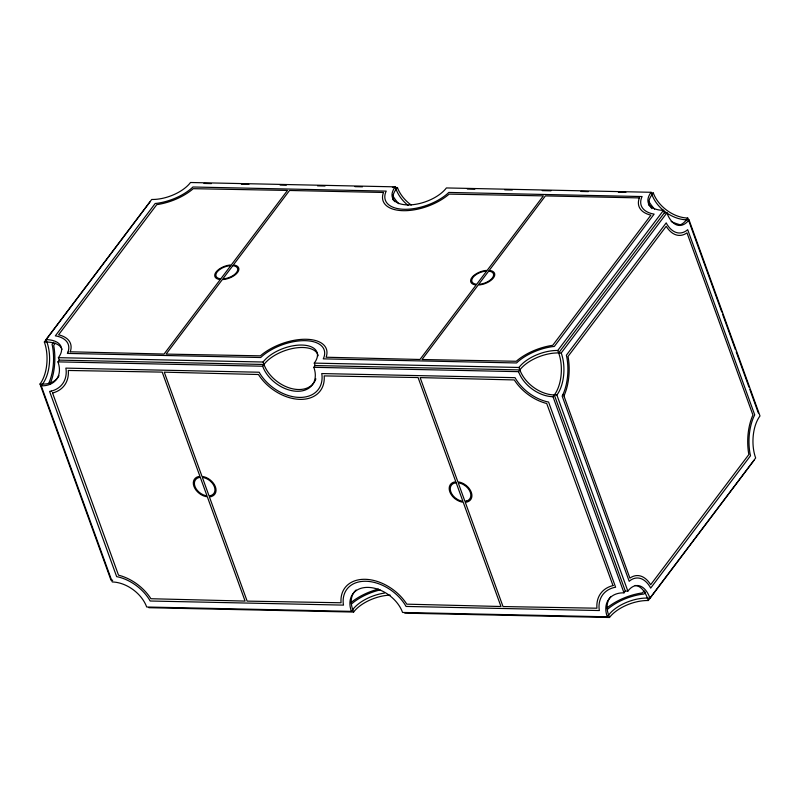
<?xml version="1.0" encoding="UTF-8"?>
<svg xmlns="http://www.w3.org/2000/svg" width="800" height="800" viewBox="0 0 800 800"><rect width="100%" height="100%" fill="white"/><g stroke="black" fill="none" stroke-linecap="round" stroke-linejoin="round"><path stroke-width="1.2" d="M41.24 385.84L42.56 384.09A30.13 15.91 -88.8 0 0 46.9 342.06L46.01 339.61L151.71 199.47A30.13 15.11 -19.9 0 0 190.51 182.5L395.22 186.85A30.13 15.11 -19.9 0 0 407.59 204.91A30.13 15.11 -19.9 0 0 446.4 187.94L651.1 192.29A30.13 15.11 -19.9 0 0 663.48 210.35L664.36 212.8L558.66 352.94A30.13 15.11 -19.9 0 0 519.86 369.91L315.15 365.56L313.83 367.31A30.13 20.66 37 0 1 297.12 391.28A30.13 20.66 37 0 1 262.66 366.22L57.95 361.87A30.13 20.66 37 0 1 41.24 385.84L112.23 581.96A30.13 20.66 37 0 1 146.69 607.01L351.4 611.36L352.72 609.61A30.13 15.11 -19.9 0 1 384.45 593.09M112.7 580.19L110.99 580.15L40 384.04A30.13 15.91 -88.8 0 0 44.34 342.01L150.04 201.87M53.55 342.31L52.05 344.3L52.51 346.36A37.67 19.88 -88.8 0 1 48.67 383.51M55.12 343.13L53.71 345.51A40.08 21.16 -88.8 0 1 50.08 384.02M57.95 361.87L59.27 360.12L263.98 364.47A30.13 15.11 -19.9 0 1 294.79 348.09A30.13 15.11 -19.9 0 1 318.18 355.74M262.66 366.22L263.98 364.47L263.09 362.02L58.39 357.67A30.13 15.11 -19.9 0 0 46.01 339.61M411.2 205.04A30.13 20.66 37 0 1 397.43 187.55L396.11 189.3A30.13 15.11 -19.9 0 0 393.35 200.08M313.83 367.31L518.54 371.66L519.86 369.91L518.97 367.46L314.27 363.11A30.13 15.11 -19.9 0 0 301.89 345.05A30.13 15.11 -19.9 0 0 263.09 362.02M721.78 311.99L687.77 218.04A30.13 20.66 37 0 1 653.31 192.99L651.99 194.74A30.13 15.11 -19.9 0 0 649.23 205.51M518.97 367.46A30.13 15.11 -19.9 0 1 557.77 350.48L663.48 210.35M649.96 598.13A30.13 15.91 -88.8 0 0 627.87 591.13L556.88 395.02A30.13 15.91 -88.8 0 0 561.22 352.99L666.92 212.85A30.13 15.91 -88.8 0 0 689.01 219.85L760 415.96A30.13 15.91 -88.8 0 0 755.66 457.99L649.96 598.13L647.4 598.08A30.13 15.11 -19.9 0 0 608.6 615.05L607.28 616.8L402.57 612.45A30.13 20.66 37 0 0 368.11 587.39A30.13 20.66 37 0 0 351.4 611.36M607.28 616.8A30.13 20.66 37 0 1 623.99 592.83L553 396.72L554.32 394.97A30.13 15.91 -88.8 0 0 558.66 352.94L557.77 350.48M687.77 218.04L686.45 219.8A30.13 15.91 -88.8 0 1 678.65 225.27M623.99 592.83L625.31 591.08L627.87 591.13M644.25 590.87L642.35 592.9A40.08 20.1 -19.9 0 0 606.72 608.14M645.44 592.06L643.94 594.05L641.86 594.27A37.67 18.89 -19.9 0 0 607.57 609.27M404.78 613.15L609.49 617.5A30.13 15.11 -19.9 0 1 648.29 600.53L753.99 460.39M203.96 183.44L211.45 183.6M241.4 184.23L248.89 184.39M280.1 185.06L286.34 185.19M317.54 185.85L325.03 186.01M354.99 186.65L362.48 186.81M392.43 187.44L397.43 187.55M467.33 189.03L474.82 189.19M504.77 189.83L512.26 189.99M542.22 190.63L550.96 190.81M580.91 191.45L588.4 191.61M618.36 192.24L625.85 192.4M650.81 192.93L653.31 192.99M664.36 212.8L666.92 212.85M689.01 219.85L686.45 219.8A30.13 20.66 37 0 1 651.99 194.74L651.1 192.29M44.34 342.01L46.9 342.06A30.13 15.11 -19.9 0 1 62.03 349.35M558.66 352.94L561.22 352.99M40 384.04L42.56 384.09A30.13 20.66 37 0 0 58.99 375.75M519.86 369.91A30.13 20.66 37 0 0 554.32 394.97L556.88 395.02M148.9 607.71L353.6 612.06A30.13 15.11 -19.9 0 1 390.13 595.11M648.52 200.75L649.55 202.56A37.67 25.82 37 0 0 654.6 209.13M392.64 195.31L393.67 197.12A37.67 25.82 37 0 0 398.72 203.69M722.63 314.34L735.38 349.57M736.23 351.92L748.99 387.15M749.84 389.5L758.34 412.98M648.29 600.53L647.4 598.08A30.13 15.91 -88.8 0 0 635.19 585.48M554.32 394.97L625.31 591.08M609.49 617.5L608.6 615.05A30.13 20.66 37 0 1 610.94 596.46M395.22 186.85L396.11 189.3A30.13 20.66 37 0 0 408.09 205.43M314.27 363.11L315.15 365.56M353.6 612.06L352.72 609.61A30.13 20.66 37 0 1 356.09 590M58.39 357.67L59.27 360.12M351.68 603.83A37.67 18.89 -19.9 0 1 380.15 589.93M350.84 602.7A40.08 20.1 -19.9 0 1 378.51 589.07M313.93 382.73A30.13 20.66 37 0 1 287.97 387.45A30.13 20.66 37 0 1 263.98 364.47M315.86 378.82A30.13 20.66 37 0 1 314.52 381.83M680.01 224.7A37.67 25.82 37 0 1 671.19 221.48M651.94 208.67A40.08 27.47 37 0 1 648.43 204.05M394.77 201.65A40.08 27.47 37 0 1 392.55 198.62M553 396.72A30.13 20.66 37 0 1 518.54 371.66M67.97 352.12L67.37 353.41L260.71 357.52L262.06 356.24A37.67 18.89 -19.9 0 1 305.19 340.67A37.67 18.89 -19.9 0 1 323.85 357.55L323.25 358.85L516.59 362.96L517.94 361.68A37.67 18.89 -19.9 0 1 552.23 346.67L554.31 346.46L654.14 214.1L652.46 213.81A37.67 18.89 -19.9 0 1 641.52 197.84L642.12 196.55L448.77 192.44L447.43 193.72A37.67 18.89 -19.9 0 1 404.29 209.29A37.67 18.89 -19.9 0 1 385.64 192.4L386.23 191.11L192.89 187L191.55 188.28A37.67 18.89 -19.9 0 1 157.25 203.28L155.18 203.5L55.34 335.86L57.03 336.15A37.67 18.89 -19.9 0 1 67.97 352.12M70.22 351.79L164.07 354.04L220.3 279.5L218.66 279.31A12.66 6.35 -19.9 0 1 216.06 272.03A12.66 6.35 -19.9 0 1 229.38 265.09L231.26 264.97L287.48 190.43L193.25 188.68A40.08 20.1 -19.9 0 1 156.76 204.65L58.58 334.81A40.08 20.1 -19.9 0 1 70.22 351.79M383.5 192.47L383.39 192.72A40.08 20.1 -19.9 0 0 403.23 210.69A40.08 20.1 -19.9 0 0 449.13 194.12L543.36 195.87L487.14 270.41L485.26 270.53A12.66 6.35 -19.9 0 0 471.94 277.47A12.66 6.35 -19.9 0 0 474.54 284.74L476.18 284.94L419.96 359.48L326.1 357.23A40.08 20.1 -19.9 0 0 306.25 339.27A40.08 20.1 -19.9 0 0 260.35 355.84L166.12 354.09L222.35 279.55L224.22 279.43A12.66 6.35 -19.9 0 0 237.55 272.49A12.66 6.35 -19.9 0 0 234.94 265.21L233.31 265.02L289.53 190.48L383.5 192.47M639.38 197.91L639.27 198.16A40.08 20.1 -19.9 0 0 650.91 215.15L552.73 345.31A40.08 20.1 -19.9 0 0 516.24 361.27L422 359.52L478.23 284.98L480.1 284.86A12.66 6.35 -19.9 0 0 493.43 277.93A12.66 6.35 -19.9 0 0 490.83 270.65L489.19 270.45L545.41 195.91L639.38 197.91M562.99 394.44L562.15 396.08L629.2 581.31L630.31 580.38A37.67 19.88 -88.8 0 1 649.83 586.57L650.67 588.11L750.51 455.75L750.05 453.7A37.67 19.88 -88.8 0 1 753.88 416.55L754.73 414.9L687.68 229.67L686.57 230.6A37.67 19.88 -88.8 0 1 667.05 224.42L666.21 222.87L566.37 355.23L566.83 357.29A37.67 19.88 -88.8 0 1 562.99 394.44M563.95 395.97L629.89 578.12A40.08 21.16 -88.8 0 1 650.67 584.7L748.84 454.54A40.08 21.16 -88.8 0 1 752.93 415.01L686.99 232.86A40.08 21.16 -88.8 0 1 666.21 226.28L568.03 356.44A40.08 21.16 -88.8 0 1 563.95 395.97M230.73 265.67L220.83 278.8L219.44 278.64A11.45 5.74 -19.9 0 1 217.08 272.05A11.45 5.74 -19.9 0 1 229.14 265.78L230.73 265.67M232.78 265.72L222.87 278.85L224.47 278.74A11.45 5.74 -19.9 0 0 236.53 272.47A11.45 5.74 -19.9 0 0 234.17 265.88L232.78 265.72M486.61 271.11L476.71 284.24L475.32 284.07A11.45 5.74 -19.9 0 1 472.96 277.49A11.45 5.74 -19.9 0 1 485.02 271.21L486.61 271.11M488.66 271.15L478.76 284.28L480.35 284.18A11.45 5.74 -19.9 0 0 492.41 277.9A11.45 5.74 -19.9 0 0 490.05 271.32L488.66 271.15M51.36 391.1L49.6 391.42L116.66 576.65L118.67 577.05A37.67 25.82 37 0 1 149.13 599.2L150.15 601.01L343.5 605.11L343.22 603.32A37.67 25.82 37 0 1 365.89 581.26A37.67 25.82 37 0 1 405.01 604.63L406.04 606.44L599.38 610.55L599.1 608.76A37.67 25.82 37 0 1 613.87 587.57L615.62 587.25L548.57 402.02L546.56 401.63A37.67 25.82 37 0 1 516.1 379.48L515.07 377.67L321.73 373.56L322.01 375.35A37.67 25.82 37 0 1 299.34 397.41A37.67 25.82 37 0 1 260.22 374.04L259.19 372.23L65.85 368.12L66.13 369.92A37.67 25.82 37 0 1 51.36 391.1M52.57 393.01L118.51 575.16A40.08 27.47 37 0 1 150.92 598.73L245.09 601.08L207.33 496.76L205.49 496.5A12.66 8.68 37 0 1 193.93 486.39A12.66 8.68 37 0 1 198.29 476.61L199.97 476.43L162.21 372.12L68.29 370.47A40.08 27.47 37 0 1 52.57 393.01M613 585.6L612.66 585.66A40.08 27.47 37 0 0 596.94 608.21L503.02 606.56L465.26 502.24L466.94 502.06A12.66 8.68 37 0 0 471.3 492.28A12.66 8.68 37 0 0 459.74 482.17L457.9 481.91L420.14 377.6L514.31 379.94A40.08 27.47 37 0 0 546.72 403.51L613 585.6M200.32 477.41L198.9 477.57A11.45 7.85 37 0 0 194.95 486.41A11.45 7.85 37 0 0 205.41 495.56L206.98 495.78L200.32 477.41M210.45 495.67L209.02 495.83L202.37 477.45L203.93 477.67A11.45 7.85 37 0 1 214.4 486.82A11.45 7.85 37 0 1 210.45 495.67M211.06 496.62L209.38 496.81L247.14 601.12L341.06 602.77A40.08 27.47 37 0 1 365.18 579.3A40.08 27.47 37 0 1 406.8 604.17L500.97 606.51L463.21 502.2L461.37 501.94A12.66 8.68 37 0 1 449.81 491.83A12.66 8.68 37 0 1 454.17 482.05L455.85 481.87L418.09 377.55L324.17 375.9A40.08 27.47 37 0 1 300.05 399.37A40.08 27.47 37 0 1 258.43 374.51L164.26 372.16L202.02 476.47L203.86 476.73A12.66 8.68 37 0 1 215.42 486.85A12.66 8.68 37 0 1 211.06 496.62M456.21 482.85L454.78 483A11.45 7.85 37 0 0 450.83 491.85A11.45 7.85 37 0 0 461.3 501L462.86 501.22L456.21 482.85M466.33 501.11L464.9 501.26L458.25 482.89L459.81 483.11A11.45 7.85 37 0 1 470.28 492.26A11.45 7.85 37 0 1 466.33 501.11"/></g></svg>
